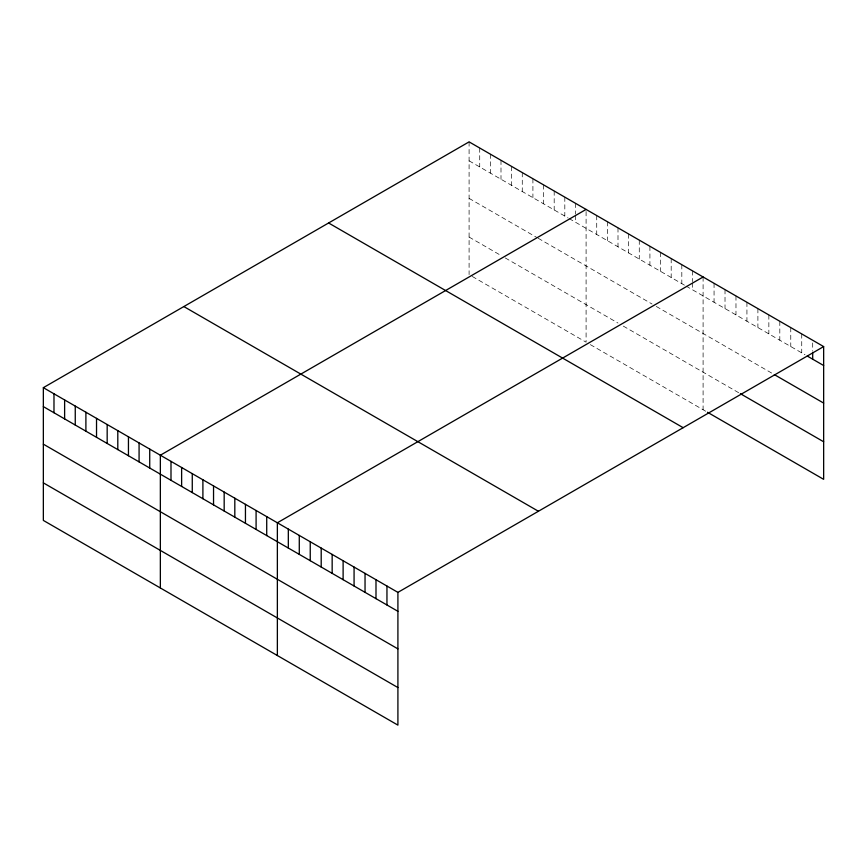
<?xml version="1.0" encoding="UTF-8"?>
<svg xmlns="http://www.w3.org/2000/svg" width="867" height="867" viewBox="0 0 867 867"><rect width="100%" height="100%" fill="white"/><g stroke="black" fill="none" stroke-linecap="round" stroke-linejoin="round"><path stroke-width="0.65" stroke-dasharray="4.33 3.25" d="M469.09 141.874L469.09 274.622M469.09 160.818L568.004 217.92M569.077 218.538L685.017 285.481M686.079 286.088L805.02 354.766M469.09 198.37L537.161 237.677M538.223 238.284L652.038 304.003M656.297 306.452L773.234 373.97M469.09 237.07L500.996 255.494M505.255 257.943L617.998 323.044M623.319 326.111L739.258 393.054M472.277 276.465L586.092 342.172L586.092 209.424M590.351 344.632L706.388 411.63M812.693 342.964L812.693 351.07M801.737 333.925L801.737 352.869M790.769 327.596L790.769 346.54M779.812 321.267L779.812 340.211M768.856 314.949L768.856 333.882M757.899 308.619L757.899 327.553M746.931 302.29L746.931 321.223M735.975 295.961L735.975 314.905M725.018 289.632L725.018 308.576M714.061 283.303L714.061 302.247M703.094 276.985L703.094 409.733M692.462 270.84L692.462 281.656M692.462 283.01L692.462 289.773M681.82 264.695L681.82 283.639M671.188 258.561L671.188 277.494M660.546 252.416L660.546 271.349M649.914 246.271L649.914 265.215M639.272 240.137L639.272 259.07M628.64 233.992L628.64 252.926M617.998 227.848L617.998 246.792M607.366 221.714L607.366 240.647M596.724 215.569L596.724 234.502M575.45 203.29L575.45 214.106M575.45 215.46L575.45 222.223M564.818 197.145L564.818 216.078M554.186 191L554.186 209.944M543.544 184.866L543.544 203.799M532.912 178.721L532.912 197.665M522.27 172.576L522.27 191.52M511.638 166.442L511.638 185.375M500.996 160.297L500.996 179.241M490.364 154.153L490.364 173.097M479.722 148.019L479.722 166.952"/><path stroke-width="1.3" d="M823.65 346.583L397.91 592.378L397.91 725.126L43.35 520.417L43.35 387.668L469.09 141.874L823.65 346.583L823.65 479.332L707.483 412.258M586.092 209.424L160.352 455.218L160.352 587.978M703.094 276.985L277.364 522.779L277.364 655.528M807.21 356.023L823.65 365.516M774.329 374.609L823.65 403.079M740.364 393.683L823.65 441.769M328.593 222.982L683.153 427.691M183.847 306.56L538.407 511.259M43.35 387.668L397.91 592.378M43.35 406.612L397.91 611.311M43.35 444.164L397.91 648.874M43.35 482.865L397.91 687.564M812.693 352.425L812.693 359.187M386.953 586.049L386.953 604.993M375.996 579.72L375.996 598.663M365.04 573.39L365.04 592.334M354.072 567.072L354.072 586.005M343.115 560.743L343.115 579.676M332.159 554.414L332.159 573.347M321.202 548.085L321.202 567.029M310.245 541.756L310.245 560.7M299.278 535.427L299.278 554.371M288.321 529.108L288.321 548.042M266.722 516.634L266.722 535.578M256.09 510.49L256.09 529.434M245.448 504.356L245.448 523.289M234.816 498.211L234.816 517.155M224.174 492.066L224.174 511.01M213.542 485.932L213.542 504.865M202.9 479.787L202.9 498.731M192.268 473.642L192.268 492.586M181.626 467.508L181.626 486.441M170.994 461.363L170.994 480.307M149.72 449.084L149.72 468.017M139.078 442.939L139.078 461.883M128.446 436.795L128.446 455.739M117.804 430.661L117.804 449.594M107.172 424.516L107.172 443.46M96.53 418.382L96.53 437.315M85.898 412.237L85.898 431.17M75.256 406.092L75.256 425.036M64.624 399.958L64.624 418.891M53.982 393.813L53.982 412.746"/></g></svg>
